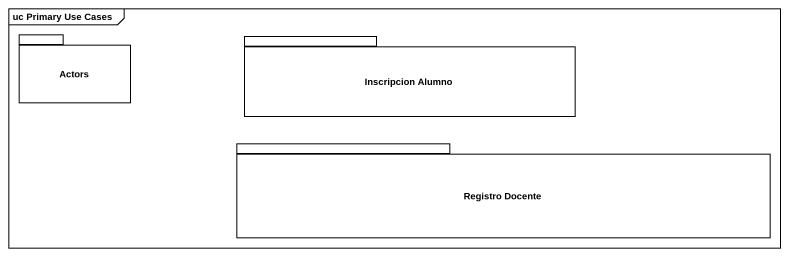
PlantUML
@startuml
mainframe uc Primary Use Cases
package Actors {
}
package "Inscripcion Alumno" as Inscripcion_Alumno {
}
package "Registro Docente" as Registro_Docente {
}
@enduml
